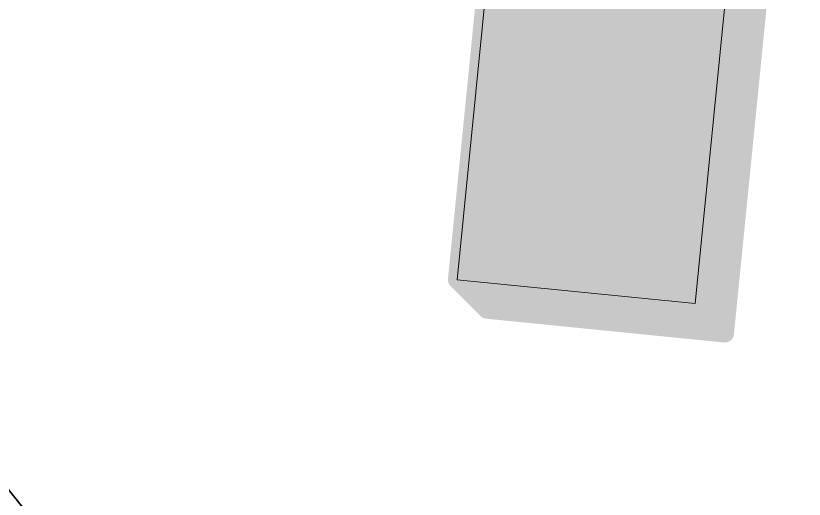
# Model space of a CAD drawing. Extents: x 306008 to 307050, y 9156110 to 9156581.
# Drawn here: x 306112.93 to 306143.27, y 9156334.02 to 9156352.61 of the extents above; entities that cross this region are included whole.
import ezdxf

# ---------------------------------------------------------------- set-up
doc = ezdxf.new("R2010")
doc.units = 0
for name, color, linetype in [('D32_BANGUNAN_DIHAPUS', 7, 'Continuous'), ('D32_BANGUNAN_DIHAPUS_TUTUP', 7, 'Continuous'), ('D32_DELINEASI_ATAS', 7, 'Continuous')]:
    doc.layers.add(name, color=color, linetype=linetype)

msp = doc.modelspace()

# ---------------------------------------------------------------- hatches: boundary and pattern name
at = {"layer": 'D32_BANGUNAN_DIHAPUS_TUTUP', "true_color": 0xe0ded9}
h = msp.add_hatch(color=7, dxfattribs=at)
h.dxf.hatch_style = 1
h.paths.add_polyline_path([(306140.562, 9156340.324), (306140.554, 9156340.29), (306140.542, 9156340.258), (306140.527, 9156340.227), (306140.51, 9156340.198), (306140.489, 9156340.17), (306140.466, 9156340.145), (306140.44, 9156340.122), (306140.413, 9156340.101), (306140.383, 9156340.084), (306140.352, 9156340.069), (306140.32, 9156340.058), (306140.287, 9156340.049), (306140.253, 9156340.044), (306140.218, 9156340.043), (306140.184, 9156340.044), (306131.026, 9156340.96), (306130.992, 9156340.965), (306130.959, 9156340.974), (306130.926, 9156340.985), (306130.895, 9156341), (306130.866, 9156341.017), (306130.838, 9156341.038), (306130.813, 9156341.061), (306129.663, 9156342.211), (306129.64, 9156342.236), (306129.619, 9156342.264), (306129.602, 9156342.294), (306129.587, 9156342.325), (306129.575, 9156342.357), (306129.567, 9156342.39), (306129.562, 9156342.424), (306129.561, 9156342.459), (306129.562, 9156342.493), (306131.728, 9156364.152), (306131.733, 9156364.186), (306131.742, 9156364.22), (306131.753, 9156364.252), (306131.768, 9156364.283), (306131.786, 9156364.312), (306131.806, 9156364.34), (306131.829, 9156364.365), (306131.855, 9156364.388), (306131.882, 9156364.409), (306131.912, 9156364.427), (306131.943, 9156364.441), (306131.975, 9156364.453), (306132.009, 9156364.461), (306132.043, 9156364.466), (306132.077, 9156364.468), (306132.111, 9156364.466), (306141.27, 9156363.55), (306141.304, 9156363.545), (306141.337, 9156363.537), (306141.369, 9156363.525), (306141.4, 9156363.51), (306141.429, 9156363.493), (306141.457, 9156363.472), (306141.482, 9156363.449), (306142.632, 9156362.299), (306142.655, 9156362.274), (306142.676, 9156362.246), (306142.694, 9156362.217), (306142.708, 9156362.186), (306142.72, 9156362.153), (306142.728, 9156362.12), (306142.733, 9156362.086), (306142.735, 9156362.051), (306142.733, 9156362.017), (306140.567, 9156340.358)])

# ---------------------------------------------------------------- linework, layer by layer
at = {"layer": 'D32_BANGUNAN_DIHAPUS', "lineweight": 0, "true_color": 0xc82828}
msp.add_lwpolyline([(306141.235, 9156363.202), (306139.069, 9156341.543), (306129.911, 9156342.458), (306132.077, 9156364.118), (306141.235, 9156363.202)], dxfattribs=at)
at = {"layer": 'D32_DELINEASI_ATAS', "lineweight": 35, "true_color": 0xc800c8}
msp.add_lwpolyline([(306843.973, 9156139.654), (306613.966, 9156113.407), (306520.721, 9156109.954), (306423.331, 9156121.005), (306333.538, 9156153.468), (306256.179, 9156192.148), (306187.799, 9156246.714), (306141.521, 9156298.517), (306095.934, 9156355.156), (306061.399, 9156428.371), (306035.152, 9156500.205), (306008.214, 9156577.564)], dxfattribs=at)

doc.saveas('drawing.dxf')
